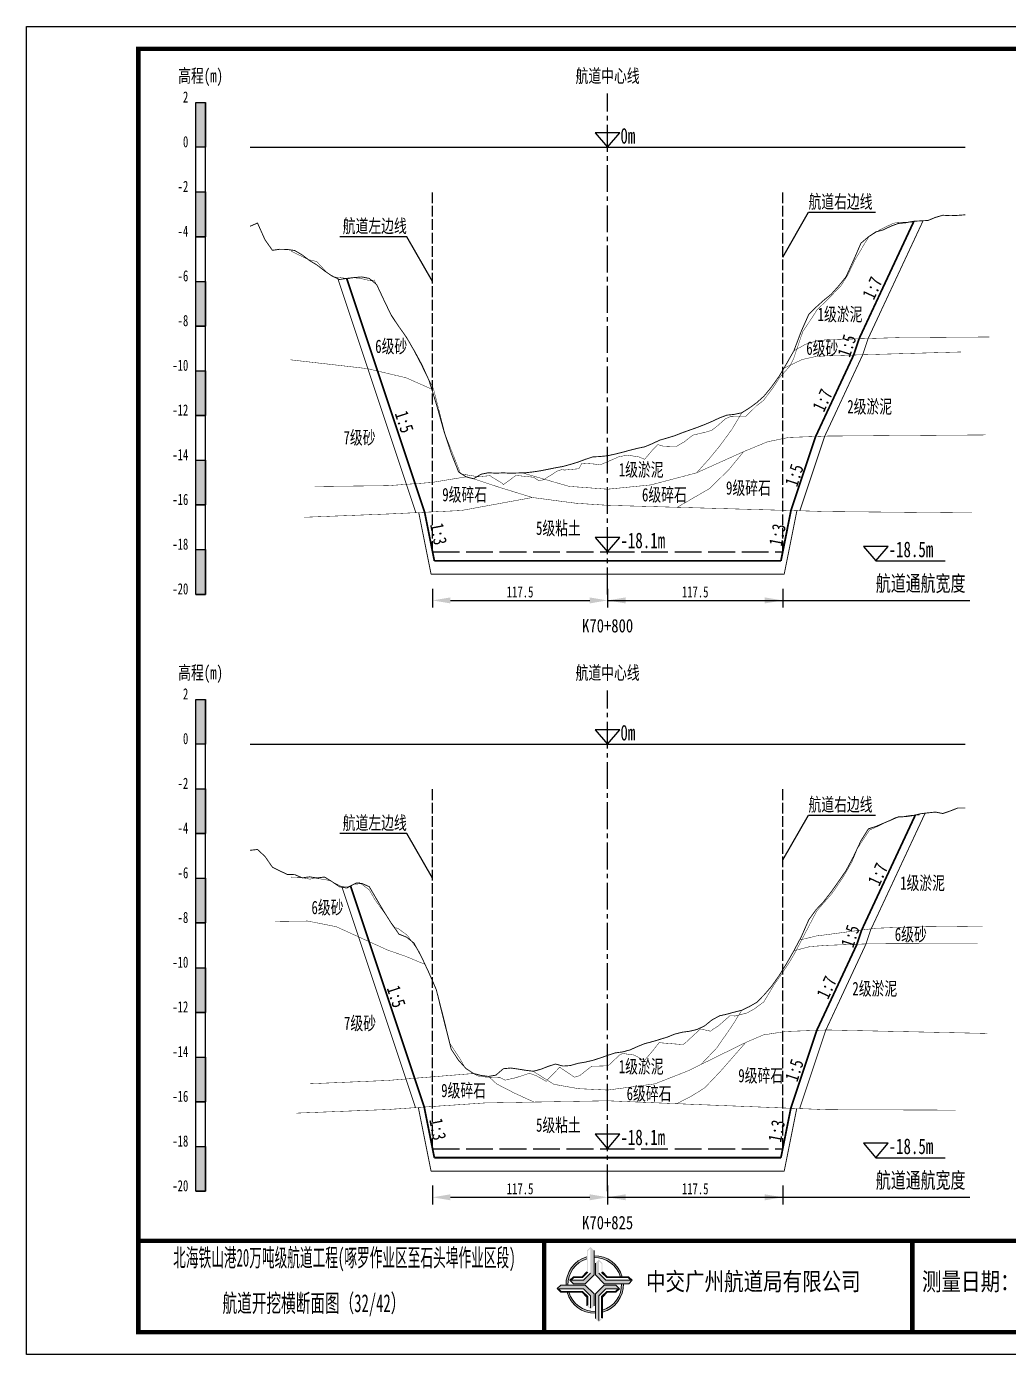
# Model space of a CAD drawing. Header units: millimetres. Extents: x 0 to 1680, y -8762 to 0.
# Drawn here: x 630 to 849.7, y -6534 to -6237 of the extents above; entities that cross this region are included whole.
import ezdxf
from ezdxf.enums import TextEntityAlignment as Align

# ---------------------------------------------------------------- set-up
doc = ezdxf.new("R2010")
doc.units = ezdxf.units.MM
for name, pattern in [('ACAD_ISO02W100', [15, 12, -3]), ('ACAD_ISO05W100', [33, 24, -3, 0, -3, 0, -3]), ('CENTER2', [1.125, 0.75, -0.125, 0.125, -0.125])]:
    doc.linetypes.add(name, pattern=pattern)
for name, color, linetype in [('0-桩号', 1, 'Continuous'), ('0-航道左右边线标注', 8, 'Continuous'), ('1-疏浚底高', 7, 'Continuous'), ('1-通航宽度', 7, 'Continuous'), ('1-通航底高', 7, 'Continuous'), ('202601', 5, 'Continuous'), ('DMX', 20, 'Continuous'), ('L1', 7, 'Continuous'), ('图幅外框线', 145, 'Continuous'), ('地质分层', 6, 'Continuous'), ('坡比', 1, 'Continuous'), ('尺寸标注', 1, 'Continuous'), ('开挖线', 4, 'Continuous'), ('标尺', 7, 'Continuous'), ('超挖线', 3, 'Continuous'), ('辅助框', 7, 'Continuous'), ('通航底面线', 7, 'ACAD_ISO02W100')]:
    doc.layers.add(name, color=color, linetype=linetype)
doc.styles.get("Standard").update_dxf_attribs({"font": 'arial.ttf'})
doc.styles.add('仿宋', font='仿宋_GB2312.ttf', dxfattribs={"width": 0.8})
doc.styles.add('仿宋GB2312', font='仿宋_GB2312.ttf', dxfattribs={"width": 0.7, "height": 2.5})
doc.styles.add('仿宋体', font='仿宋_GB2312.ttf', dxfattribs={"width": 0.8})
doc.dimstyles.new('2000', dxfattribs={"dimtxt": 3, "dimasz": 2.5, "dimexe": 1.25, "dimexo": 0.625, "dimtad": 1, "dimlfac": 2, "dimdsep": 46, "dimtxsty": 'Standard', "dimcen": 2.5, "dimadec": 0, "dimazin": 0, "dimtfac": 1, "dimtmove": 0, "dimatfit": 3, "dimfxl": 0, "dimarcsym": 0})

# ---------------------------------------------------------------- blocks, each defined once
blk = doc.blocks.new('标尺')
at = {"layer": '标尺', "linetype": 'Continuous'}
for points in [[(-2.116669999959413, 100), (0, 100), (0, 90), (-2.116669999959413, 90)], [(-2.116669999959413, 80), (0, 80), (0, 70), (-2.116669999959413, 70)], [(-2.116669999959413, 60), (0, 60), (0, 50), (-2.116669999959413, 50)], [(-2.116669999959413, 40), (0, 40), (0, 30), (-2.116669999959413, 30)], [(-2.116669999959413, 20), (0, 20), (0, 10), (-2.116669999959413, 10)], [(-2.116669999959413, 0), (0, 0), (0, -10), (-2.116669999959413, -10)]]:
    blk.add_hatch(color=256, dxfattribs=at).paths.add_polyline_path(points)
for p, q in [((-2.116669999959413, -10), (-2.116669999959413, 100)), ((0, -10), (0, 100)), ((-2.116669999959413, 80), (0, 80)), ((-2.116669999959413, 70), (0, 70)), ((-2.116669999959413, 60), (0, 60)), ((-2.116669999959413, 50), (0, 50)), ((-2.116669999959413, 40), (0, 40)), ((-2.116669999959413, 30), (0, 30)), ((-2.116669999959413, 20), (0, 20)), ((-2.116669999959413, 10), (0, 10)), ((-2.116669999959413, 0), (0, 0)), ((-2.116669999959413, -10), (0, -10))]:
    blk.add_line(p, q, dxfattribs=at)
at = {"layer": '标尺'}
for points in [[(-2.116669999959413, 100), (0, 100), (0, 90), (-2.116669999959413, 90)], [(-2.116669999959413, 100), (0, 100), (0, 90), (-2.116669999959413, 90)], [(-2.116669999959413, 80), (0, 80), (0, 70), (-2.116669999959413, 70)], [(-2.116669999959413, 80), (0, 80), (0, 70), (-2.116669999959413, 70)], [(-2.116669999959413, 60), (0, 60), (0, 50), (-2.116669999959413, 50)], [(-2.116669999959413, 60), (0, 60), (0, 50), (-2.116669999959413, 50)], [(-2.116669999959413, 40), (0, 40), (0, 30), (-2.116669999959413, 30)], [(-2.116669999959413, 40), (0, 40), (0, 30), (-2.116669999959413, 30)], [(-2.116669999959413, 20), (0, 20), (0, 10), (-2.116669999959413, 10)], [(-2.116669999959413, 20), (0, 20), (0, 10), (-2.116669999959413, 10)], [(-2.116669999959413, 0), (0, 0), (0, -10), (-2.116669999959413, -10)], [(-2.116669999959413, 0), (0, 0), (0, -10), (-2.116669999959413, -10)]]:
    blk.add_lwpolyline(points, close=True, dxfattribs=at)
at = {"layer": '标尺', "style": '仿宋GB2312', "width": 0.7}
blk.add_text('高程(m)', height=3, dxfattribs=at).set_placement((-1.058334999950603, 106.0000000009313), align=Align.MIDDLE_CENTER)
for s, p in [('2', (-3.816669999971054, 100)), ('0', (-3.816669999971054, 90)), ('-2', (-3.816669999971054, 80)), ('-4', (-3.816669999971054, 70)), ('-6', (-3.816669999971054, 60)), ('-8', (-3.816669999971054, 50)), ('-10', (-3.816669999971054, 40)), ('-12', (-3.816669999971054, 30)), ('-14', (-3.816669999971054, 20)), ('-16', (-3.816669999971054, 10)), ('-18', (-3.816669999971054, 0)), ('-20', (-3.816669999971054, -10))]:
    blk.add_text(s, height=2.5, dxfattribs=at).set_placement(p, align=Align.RIGHT)
blk = doc.blocks.new('通航底高')
at = {"layer": '1-通航底高'}
for p, q in [((-2.762494692986365, 3.232132659759372), (5.923793651163578e-06, 6.932765245437622e-06)), ((2.762506540631875, 3.232132659759372), (-2.762494692986365, 3.232132659759372)), ((5.923793651163578e-06, 6.932765245437622e-06), (2.762506540631875, 3.232132659759372))]:
    blk.add_line(p, q, dxfattribs=at)
at = {"layer": '1-通航底高', "style": '仿宋', "width": 0.7}
blk.add_attdef('通航底高', (2.856129719933961, 0.8203305718488991), '', height=3.5, dxfattribs=at)
blk = doc.blocks.new('疏浚底高')
at = {"layer": '1-疏浚底高'}
for p, q in [((-2.762500616780017, 3.232125726994127), (0, 0)), ((2.762500616838224, 3.232125726994127), (-2.762500616780017, 3.232125726994127)), ((0, 0), (2.762500616838224, 3.232125726994127)), ((-5.923793651163578e-06, -6.932765245437622e-06), (15.51466270413067, -6.932765245437622e-06))]:
    blk.add_line(p, q, dxfattribs=at)
at = {"layer": '1-疏浚底高', "style": '仿宋', "width": 0.7}
blk.add_attdef('疏浚底高', (2.856123796140309, 0.8203236390836537), '', height=3.5, dxfattribs=at)
blk = doc.blocks.new('*D260')
at = {"layer": 'Defpoints', "color": 0}
for p in [(720.8333333326782, -6354.5), (760, -6354.5), (760, -6365.352537238608)]:
    blk.add_point(p, dxfattribs=at)
at = {"layer": '尺寸标注', "color": 0, "lineweight": -2, "ltscale": 0.5}
for p, q in [((720.8333333326782, -6362.75), (720.8333333326782, -6366.952537238608)), ((760, -6362.75), (760, -6366.952537238608)), ((724.8333333326782, -6365.352537238608), (756, -6365.352537238608))]:
    blk.add_line(p, q, dxfattribs=at)
at = {"layer": '尺寸标注', "color": 0}
for points in [[(724.8333333326782, -6364.685870571941), (724.8333333326782, -6366.019203905274), (720.8333333326782, -6365.352537238608)], [(756, -6366.019203905274), (756, -6364.685870571941), (760, -6365.352537238608)]]:
    blk.add_solid(points, dxfattribs=at)
at = {"layer": '尺寸标注', "color": 0, "insert": (740.4166666663391, -6363.456108667179), "char_height": 2.5, "attachment_point": 5, "style": '仿宋GB2312'}
blk.add_mtext('117.5', dxfattribs=at)
blk = doc.blocks.new('*D261')
at = {"layer": 'Defpoints', "color": 0}
for p in [(720.8333333328001, -6488), (760, -6488), (760, -6498.85250680302)]:
    blk.add_point(p, dxfattribs=at)
at = {"layer": '尺寸标注', "color": 0, "lineweight": -2, "ltscale": 0.5}
for p, q in [((720.8333333328001, -6496.25), (720.8333333328001, -6500.452506803021)), ((760, -6496.25), (760, -6500.452506803021)), ((724.8333333328001, -6498.85250680302), (756, -6498.85250680302))]:
    blk.add_line(p, q, dxfattribs=at)
at = {"layer": '尺寸标注', "color": 0}
for points in [[(724.8333333328001, -6498.185840136353), (724.8333333328001, -6499.519173469687), (720.8333333328001, -6498.85250680302)], [(756, -6499.519173469687), (756, -6498.185840136353), (760, -6498.85250680302)]]:
    blk.add_solid(points, dxfattribs=at)
at = {"layer": '尺寸标注', "color": 0, "insert": (740.4166666664, -6496.956078231592), "char_height": 2.5, "attachment_point": 5, "style": '仿宋GB2312'}
blk.add_mtext('117.5', dxfattribs=at)
blk = doc.blocks.new('*D317')
at = {"layer": 'Defpoints', "color": 0}
for p in [(760, -6354.5), (799.1666666671199, -6354.5), (799.1666666671199, -6365.352483259369)]:
    blk.add_point(p, dxfattribs=at)
at = {"layer": '尺寸标注', "color": 0, "lineweight": -2, "ltscale": 0.5}
for p, q in [((760, -6362.75), (760, -6366.95248325937)), ((799.1666666671199, -6362.75), (799.1666666671199, -6366.95248325937)), ((764, -6365.352483259369), (795.1666666671199, -6365.352483259369))]:
    blk.add_line(p, q, dxfattribs=at)
at = {"layer": '尺寸标注', "color": 0}
for points in [[(764, -6364.685816592702), (764, -6366.019149926036), (760, -6365.352483259369)], [(795.1666666671199, -6366.019149926036), (795.1666666671199, -6364.685816592702), (799.1666666671199, -6365.352483259369)]]:
    blk.add_solid(points, dxfattribs=at)
at = {"layer": '尺寸标注', "color": 0, "insert": (779.58333333356, -6363.456054687941), "char_height": 2.5, "attachment_point": 5, "style": '仿宋GB2312'}
blk.add_mtext('117.5', dxfattribs=at)
blk = doc.blocks.new('*D318')
at = {"layer": 'Defpoints', "color": 0}
for p in [(760, -6488), (799.1666666673218, -6488), (799.1666666673218, -6498.852452812867)]:
    blk.add_point(p, dxfattribs=at)
at = {"layer": '尺寸标注', "color": 0, "lineweight": -2, "ltscale": 0.5}
for p, q in [((760, -6496.25), (760, -6500.452452812868)), ((799.1666666673218, -6496.25), (799.1666666673218, -6500.452452812868)), ((764, -6498.852452812867), (795.1666666673218, -6498.852452812867))]:
    blk.add_line(p, q, dxfattribs=at)
at = {"layer": '尺寸标注', "color": 0}
for points in [[(764, -6498.1857861462), (764, -6499.519119479534), (760, -6498.852452812867)], [(795.1666666673218, -6499.519119479534), (795.1666666673218, -6498.1857861462), (799.1666666673218, -6498.852452812867)]]:
    blk.add_solid(points, dxfattribs=at)
at = {"layer": '尺寸标注', "color": 0, "insert": (779.5833333336609, -6496.956024241439), "char_height": 2.5, "attachment_point": 5, "style": '仿宋GB2312'}
blk.add_mtext('117.5', dxfattribs=at)

msp = doc.modelspace()

# ---------------------------------------------------------------- hatches: boundary and pattern name
at = {"layer": '辅助框'}
h = msp.add_hatch(color=5, dxfattribs=at)
h.paths.add_polyline_path([(756.9546420993738, -6510.745531914723), (756.1757059268886, -6509.967633330833), (755.3669512668781, -6510.776153838646), (755.3669512668781, -6515.536597661984), (754.2904413517051, -6516.612023077023), (752.3438002475732, -6516.612023077023), (751.5476570163898, -6517.407358599197), (752.3430715366536, -6518.199178399098), (754.978640900039, -6518.199178399098), (756.9546420993738, -6516.223855132592)])
h.paths.add_polyline_path([(756.1454878360861, -6515.835033672583), (754.5901777500146, -6517.390380010616), (751.8645652042561, -6517.390380010616), (752.4652603733175, -6516.792388775122), (754.409891605013, -6516.792388775122), (755.5465556766623, -6515.624466802608), (755.5465556766623, -6510.865021880639), (756.1454878360861, -6510.267331255448)], flags=16)
h = msp.add_hatch(color=5, dxfattribs=at)
edge = h.paths.add_edge_path()
edge.add_ellipse((757.1048981632226, -6518.349361724388), major_axis=(-6.017077195920141, 1.733884546287947e-06), ratio=0.9999999825377229, start_angle=-73.21171767175571, end_angle=1.446762146054482, ccw=False)
edge.add_line((755.3669512668781, -6512.588740435135), (755.3669512668781, -6512.167564622652))
edge.add_ellipse((757.1048981632226, -6518.349361724388), major_axis=(-6.421454345493813, 3.783831980513644e-06), ratio=0.9999999825377264, start_angle=-74.29719975771904, end_angle=1.35689506309039)
edge.add_line((750.6852443912559, -6518.501418438208), (751.0897390775912, -6518.501279625189))
edge = h.paths.add_edge_path()
edge.add_ellipse((757.1048981632226, -6518.349361724388), major_axis=(-6.017077195920906, 2.624791690933952e-07), ratio=0.9999999825377339, start_angle=196.7802887631043, end_angle=271.43091869106274, ccw=False)
edge.add_line((762.8657615299159, -6516.612217217457), (763.2869208633535, -6516.612217217457))
edge.add_ellipse((757.1048981632226, -6518.349361724388), major_axis=(-6.42145434549481, 2.055023733972632e-07), ratio=0.9999999825377471, start_angle=195.6953323995753, end_angle=271.3407921785149)
edge.add_line((756.9546420993738, -6511.929665483964), (756.9546420993738, -6512.334160818589))
edge = h.paths.add_edge_path()
edge.add_ellipse((757.1048981632226, -6518.349361724388), major_axis=(-6.421454345494847, 2.398647111377442e-07), ratio=0.9999999825377328, start_angle=105.7065267224622, end_angle=181.3336320078198)
edge.add_line((763.5246130741173, -6518.199907793533), (763.1201189909214, -6518.199907793533))
edge.add_ellipse((757.1048981632226, -6518.349361724388), major_axis=(-6.017077195920033, 3.038804149501319e-06), ratio=0.9999999825377467, start_angle=106.79232762585761, end_angle=181.4233031416354, ccw=False)
edge.add_line((758.8432505375081, -6524.109860479367), (758.8432505375081, -6524.531044626963))
edge = h.paths.add_edge_path()
edge.add_ellipse((757.1048981632226, -6518.349361724388), major_axis=(6.017077195919978, 2.129043967020969e-06), ratio=0.9999999825377341, start_angle=196.8039056354283, end_angle=271.4347580706571, ccw=False)
edge.add_line((751.3447520359092, -6520.088882915747), (750.923584511333, -6520.089027449381))
edge.add_ellipse((757.1048981632226, -6518.349361724388), major_axis=(6.421454345494965, 1.010893226884053e-06), ratio=0.9999999825377122, start_angle=195.7186902341801, end_angle=271.3444001294426)
edge.add_line((757.2555596836143, -6524.769048223508), (757.2555596836143, -6524.364552247775))
h = msp.add_hatch(color=5, dxfattribs=at)
h.paths.add_polyline_path([(759.2303930911952, -6518.199907793533), (764.7087164371543, -6518.199907793533), (765.486614978426, -6517.420971685421), (764.6780945346885, -6516.612217217457), (759.9176505191856, -6516.612217217457), (758.842225146883, -6515.53570710994), (758.842225146883, -6513.589066240799), (758.046889538967, -6512.792922881616), (757.2550698887044, -6513.588337358963), (757.2550698887044, -6516.223906744015)])
h.paths.add_polyline_path([(758.0638682987326, -6515.835443487179), (758.0638682987326, -6513.109831133377), (758.6618594272667, -6513.7105261531), (758.6618594272667, -6515.655157427323), (759.8297815494471, -6516.791821563255), (764.5892263858848, -6516.791821563255), (765.1869169895284, -6517.390753594411), (759.6192146579855, -6517.390753594411)], flags=16)
h = msp.add_hatch(color=5, dxfattribs=at)
h.paths.add_polyline_path([(754.9782503544026, -6518.49994512273), (749.499927328878, -6518.50182517649), (748.7222961368494, -6519.281028228294), (749.5310940769249, -6520.089505327714), (754.2915378360682, -6520.087871709836), (755.3673325626486, -6521.164012334835), (755.3680006046229, -6523.110653374684), (756.1636093937092, -6523.90652363826), (756.9551560123497, -6523.110837432396), (756.9542515537374, -6520.475268389237)])
h.paths.add_polyline_path([(756.1455864871972, -6520.86400901438), (756.1465218570762, -6523.589621367943), (755.5483246250086, -6522.989131426346), (755.5476572879785, -6521.044500322831), (754.3793451328211, -6519.908237114918), (749.6199005741113, -6519.909870391381), (749.0220044650965, -6519.311143438351), (754.5897064975732, -6519.309232793819)], flags=16)
h = msp.add_hatch(color=5, dxfattribs=at)
h.paths.add_polyline_path([(759.2315609043175, -6518.499116607201), (757.2555596836143, -6520.474439873708), (757.2555596836143, -6525.952763262284), (758.0344958774679, -6526.730661675465), (758.8432505375081, -6525.922141167653), (758.8432505375081, -6521.161697344315), (759.9197604526513, -6520.086271929276), (761.8664015567832, -6520.086271929276), (762.6625447666281, -6519.290936407101), (761.8671302463644, -6518.499116607201)])
h.paths.add_polyline_path([(759.6200240757101, -6519.307915166866), (762.3456365787619, -6519.307915166866), (761.7449414310389, -6519.905906231177), (759.800310178005, -6519.905906231177), (758.6636461063557, -6521.07382820369), (758.6636461063557, -6525.833273125661), (758.0647139682703, -6526.430963750851), (758.0647139682703, -6520.863261333716)], flags=16)

# ---------------------------------------------------------------- linework, layer by layer
at = {"layer": '0-航道左右边线标注', "linetype": 'ACAD_ISO02W100', "ltscale": 0.2}
for points in [[(720.8333333333721, -6354.5), (720.8333333336059, -6273.999999999898)], [(799.1666666666279, -6354.5), (799.1666666668616, -6274.000000000102)], [(720.8333333333721, -6488), (720.8333333336059, -6407.499999998967)], [(799.1666666666279, -6488), (799.1666666668616, -6407.499999999171)]]:
    msp.add_lwpolyline(points, dxfattribs=at)
at = {"layer": '0-航道左右边线标注'}
for points in [[(799.1666666668034, -6288.545748902125), (804.9401693587288, -6278.545748902141), (819.9401693587288, -6278.545748902185)], [(720.8333333330256, -6293.999999999898), (715.0598306411584, -6283.999999999882), (700.0598306411584, -6283.999999999838)], [(799.1666666668034, -6423.393994037328), (804.9401693587288, -6413.393994037344), (819.9401693587288, -6413.393994037388)], [(720.8333333330256, -6427.499999998967), (715.0598306411584, -6417.49999999895), (700.0598306411584, -6417.499999998907)]]:
    msp.add_lwpolyline(points, dxfattribs=at)
at = {"layer": '1-通航宽度'}
for points in [[(760, -6365.35), (841, -6365.35)], [(760, -6498.85), (841, -6498.85)]]:
    msp.add_lwpolyline(points, dxfattribs=at)
at = {"layer": '202601', "color": 1, "linetype": 'Continuous', "const_width": 0.1}
for points in [[(689.166000000198, -6287.200000000001), (690.009703703902, -6287.650000095371), (693.133037037235, -6289.150001049042), (694.9130370372351, -6289.550000667568), (697.263037037235, -6292.099999427792), (698.859703703902, -6293.000000953671), (702.1630370372351, -6293.400000572201), (702.853037037235, -6293.14999961853), (704.5330370372351, -6293.300000667568), (706.969703703902, -6293.849998950962), (707.763037037235, -6293.700000286102), (710.2863703705681, -6298.849998950951), (711.339703703902, -6301.049999237061), (711.776370370568, -6301.699999809261), (715.639703703902, -6307.649997711182), (716.856370370568, -6309.599999427792), (718.506370370568, -6312.649997711182), (719.953037037235, -6315.849999427792), (721.0430370372351, -6318.050002098083), (723.3997037039021, -6327.249998092651), (723.616370370568, -6328.050002098083), (724.119703703902, -6329.450000762939), (727.123037037235, -6337.049998283383), (730.1797037039021, -6337.550000190735), (730.853037037235, -6337.699998855591), (733.686370370568, -6337.449997901909), (734.4163703705681, -6337.949999809261), (736.243037037235, -6339.050001144409), (736.706370370568, -6339.450000762939), (736.963037037235, -6339.250000953671), (739.476370370568, -6337.400001525883), (743.466370370568, -6337.800001144409), (744.609703703902, -6338.60000038147), (745.6830370372351, -6338.349999427792), (748.863037037235, -6336.350001335144), (749.9197037039021, -6336.049999237061), (750.236370370568, -6336.199997901909), (753.5563703705681, -6335.900000572201), (754.259703703902, -6334.650000572201), (757.026370370568, -6334.85000038147), (758.3130370372351, -6335.050000190735), (759.459703703902, -6334.549998283383), (762.4430370372351, -6333.250001907352), (764.346370370568, -6332.850002288818), (766.983037037235, -6333.250001907352), (768.279703703902, -6333.800000190735), (769.879703703902, -6331.89999961853), (771.206370370568, -6330.500000953671), (772.446370370568, -6330.849999427792), (775.2930370372351, -6330.95000171661), (777.133037037235, -6329.900001525883), (779.029703703902, -6328.400000572201), (782.379703703902, -6327.600001335144), (783.269703703902, -6327.299999237061), (784.529703703902, -6326.350001335144), (786.393037037235, -6324.70000171661), (787.479703703902, -6324.250000953671), (790.9230370372351, -6324.199999809261), (793.2830370372351, -6321.849998474121), (794.893037037235, -6320.599998474121), (797.1630370372351, -6317.550000190735), (798.469703703902, -6315.500000953671), (800.733037037235, -6313.000000953671), (801.629703703902, -6311.199997901909), (803.6730370372351, -6305.199998855591), (805.386370370568, -6302.650000095371), (806.8497037039019, -6300.349999904633), (809.533037037235, -6297.75), (812.1763703705681, -6294.999999046318), (813.683037037235, -6292.650000095371), (815.3097037039021, -6289.250000953671), (817.3030370372351, -6285.849999427792), (818.409703703902, -6284.050001144402), (820.843037037235, -6282.500000238419), (822.4430370372351, -6281.699999809261), (823.9297037039021, -6281.000000476834), (824.436370370568, -6280.900000572201), (827.609703703902, -6280.699999570839), (827.616370370568, -6280.699999570839), (828.2963703705681, -6280.950000524521)], [(689.166000000198, -6427.199999999069), (689.2830370372351, -6427.3000001898), (689.3030370372351, -6427.3000001898), (689.3130370372351, -6427.3000001898), (691.766370370568, -6427.400000094436), (693.4063703705681, -6427.69999980833), (694.5497037039021, -6427.449998854659), (697.326370370568, -6427.899999617599), (697.753037037235, -6427.999999522228), (698.5697037039021, -6428.399999140758), (700.453037037235, -6429.34999942686), (701.829703703902, -6429.4499993315), (703.8030370372351, -6428.499999045387), (704.383037037235, -6428.399999140758), (706.6763703705681, -6430.099999903701), (708.006370370568, -6432.400000094429), (709.509703703902, -6434.4499993315), (711.3030370372351, -6437.049999236129), (712.4197037039021, -6438.5500001898), (713.086370370568, -6438.699998854659), (715.1830370372351, -6440.250000952739), (717.626370370568, -6443.64999771025), (717.859703703902, -6443.94999980833), (717.986370370568, -6444.250001906421), (721.209703703902, -6451.199998854659), (721.6697037039021, -6452.499999999069), (722.4430370372351, -6455.799999236129), (724.5597037039021, -6464.200000762008), (727.0463703705681, -6468.000001906421), (728.139703703902, -6469.949998854659), (729.779703703902, -6471.100001334209), (731.233037037235, -6471.799998282451), (732.706370370568, -6471.950001715679), (734.3063703705681, -6472.049999236129), (735.963037037235, -6472.100000380538), (737.0697037039021, -6472.649998663921), (739.483037037235, -6472.100000380538), (742.519703703902, -6471.100001334209), (744.119703703902, -6471.700000762008), (746.233037037235, -6472.899999617588), (749.036370370568, -6469.999999999069), (749.229703703902, -6469.8000001898), (749.353037037235, -6469.749999045398), (749.626370370568, -6469.999999999069), (752.583037037235, -6471.999998091716), (753.733037037235, -6471.649999617588), (756.4063703705681, -6469.549999236129), (759.839703703902, -6469.450001715679), (760.3130370372351, -6469.250001906421), (761.849703703902, -6467.800002097149), (762.816370370568, -6466.90000057127), (763.493037037235, -6466.700000762008), (765.979703703902, -6467.049999236129), (768.206370370568, -6468.299999236129), (770.1997037039021, -6465.949997900989), (771.596370370568, -6464.149999617599), (771.849703703902, -6464.299998282451), (776.869703703902, -6464.699997900989), (777.023037037235, -6464.600000380538), (777.1897037039021, -6464.499998091716), (780.753037037235, -6461.199998854659), (783.0463703705681, -6461.700000762008), (783.526370370568, -6461.300001143478), (784.729703703902, -6460.549998282451), (787.353037037235, -6458.249998091716), (788.496370370568, -6458.299999236129), (791.126370370568, -6457.649998663928), (792.853037037235, -6456.700000762008), (794.9397037039021, -6455.149998663921), (797.346370370568, -6451.14999771025), (798.769703703902, -6449.149999617599), (800.726370370568, -6446.199998854659), (801.963037037235, -6444.050002097149), (803.8430370372349, -6440.450000762008), (806.773037037235, -6434.849998950027), (807.9063703705681, -6433.499999045387), (810.153037037235, -6430.950000285171), (812.1997037039021, -6427.950000762008), (812.606370370568, -6427.349998950027), (812.909703703902, -6426.84999942686), (814.643037037235, -6423.849999903701), (815.9263703705681, -6420.750000475899), (818.606370370568, -6416.699999569908), (820.846370370568, -6415.700000523579), (824.209703703902, -6413.99999976065), (824.2963703705681, -6413.94999980833), (824.373037037235, -6413.94999980833), (827.979703703902, -6413.400000332858), (829.6897037039021, -6413.350000380538), (829.7930370372351, -6413.300000428218), (829.8097037039021, -6413.300000428218), (829.826370370568, -6413.350000380538)]]:
    msp.add_lwpolyline(points, dxfattribs=at)
at = {"layer": 'DMX', "color": 7, "linetype": 'Continuous', "const_width": 0.2}
for points in [[(679.9999999999991, -6281.674999999815), (679.9999999999991, -6281.674999999815), (681.6666666666279, -6280.939999999944), (683.3333333333721, -6284.660000000149), (685, -6287.044999999925), (686.6666666666279, -6286.814999999944), (688.3333333333721, -6286.854999999981), (690, -6287.100000000093), (691.6666666666279, -6288.080000000075), (693.3333333333721, -6289.350000000093), (695, -6290.350000000093), (696.6666666666279, -6291.654999999795), (698.3333333333721, -6292.790000000037), (700, -6293.575000000186), (701.6666666666279, -6293.319999999832), (703.3333333333721, -6293.14000000013), (705, -6293), (706.6666666666279, -6293.325000000186), (708.3333333333721, -6294.720000000205), (710, -6298.274999999907), (711.6666666666279, -6301.740000000224), (713.3333333333721, -6304.165000000037), (715, -6306.509999999776), (716.6666666666279, -6309.410000000149), (718.3333333333721, -6312.595000000205), (720, -6316.029999999795), (721.6666666666279, -6321.384999999776), (723.3333333333721, -6327.345000000205), (725, -6332.404999999795), (726.6666666666279, -6336.64000000013), (728.3333333333721, -6337.705000000075), (730, -6338.149999999907), (731.6666666666279, -6337.134999999776), (733.3333333333721, -6336.794999999925), (735, -6336.899999999907), (736.6666666666279, -6336.814999999944), (738.3333333333721, -6336.915000000037), (740, -6336.845000000205), (741.6666666666279, -6336.794999999925), (743.3333333333721, -6336.60999999987), (745, -6336.354999999981), (746.6666666666279, -6336.020000000019), (748.3333333333721, -6335.685000000056), (750, -6335.39000000013), (751.6666666666279, -6334.935000000056), (753.3333333333721, -6334.435000000056), (755, -6333.805000000168), (756.6666666666279, -6333.254999999888), (758.3333333333721, -6333.165000000037), (760, -6332.990000000224), (761.6666666666279, -6332.625), (763.3333333333721, -6332.214999999851), (765, -6331.75), (766.6666666666279, -6331.334999999963), (768.3333333333721, -6330.990000000224), (770, -6330.285000000149), (771.6666666666279, -6329.5), (773.3333333333721, -6329.024999999907), (775, -6328.51500000013), (776.6666666666279, -6327.85999999987), (778.3333333333721, -6327.26500000013), (780, -6326.674999999814), (781.6666666666279, -6326.029999999795), (783.3333333333721, -6325.319999999832), (785, -6324.544999999925), (786.6666666666279, -6323.915000000037), (788.3333333333721, -6323.740000000224), (790, -6323.384999999776), (791.6666666666279, -6322.345000000205), (793.3333333333721, -6321.14000000013), (795, -6319.64000000013), (796.6666666666279, -6317.595000000205), (798.3333333333721, -6315.274999999907), (800, -6312.450000000186), (801.6666666666279, -6309.524999999907), (803.3333333333721, -6305.120000000112), (805, -6301.375), (806.6666666666279, -6299.729999999981), (808.3333333333721, -6298.229999999981), (810, -6296.895000000019), (811.6666666666279, -6295.035000000149), (813.3333333333721, -6292.955000000075), (815, -6289.305000000168), (816.6666666666279, -6285.459999999963), (818.3333333333721, -6284.035000000149), (820, -6282.919999999925), (821.6666666666279, -6282.479999999981), (823.3333333333721, -6281.660000000149), (825, -6281.049999999814), (826.6666666666279, -6280.884999999776), (828.3333333333721, -6280.560000000056), (830, -6280.459999999963), (831.6666666666279, -6280.375), (833.3333333333721, -6279.685000000056), (835, -6279.200000000186), (836.6666666666279, -6279.299999999814), (838.3333333333721, -6279.229999999981), (839.9999999999995, -6279.104999999981)], [(679.9999999999995, -6421.245000000112), (679.9999999999995, -6421.245000000112), (681.6666666666279, -6421.060000000056), (683.3333333333721, -6422.604999999981), (685, -6425.004999999888), (686.6666666666279, -6425.845000000205), (688.3333333333721, -6426.649999999907), (690, -6426.685000000056), (691.6666666666279, -6427.399999999907), (693.3333333333721, -6427.185000000056), (695, -6427.430000000168), (696.6666666666279, -6427.214999999851), (698.3333333333721, -6428.240000000224), (700, -6429.384999999776), (701.6666666666279, -6429.680000000168), (703.3333333333721, -6428.774999999907), (705, -6428.649999999907), (706.6666666666279, -6429.370000000112), (708.3333333333721, -6432.205000000075), (710, -6435.020000000019), (711.6666666666279, -6437.654999999795), (713.3333333333721, -6440.004999999888), (715, -6440.660000000149), (716.6666666666279, -6441.990000000224), (718.3333333333721, -6445.024999999907), (720, -6448.589999999851), (721.6666666666279, -6452.404999999795), (723.3333333333721, -6458.924999999814), (725, -6465.73499999987), (726.6666666666279, -6468.23499999987), (728.3333333333721, -6470.064999999944), (730, -6471.165000000037), (731.6666666666279, -6471.595000000205), (733.3333333333721, -6471.814999999944), (735, -6471.535000000149), (736.6666666666279, -6470.095000000205), (738.3333333333721, -6469.935000000056), (740, -6470.174999999814), (741.6666666666279, -6470.450000000186), (743.3333333333721, -6470.654999999795), (745, -6470.23499999987), (746.6666666666279, -6469.580000000075), (748.3333333333721, -6469.044999999925), (750, -6469.5), (751.6666666666279, -6469.384999999776), (753.3333333333721, -6468.895000000019), (755, -6468.615000000224), (756.6666666666279, -6468.225000000093), (758.3333333333721, -6467.700000000186), (760, -6467.104999999981), (761.6666666666279, -6466.564999999944), (763.3333333333721, -6466.334999999963), (765, -6465.895000000019), (766.6666666666279, -6465.14000000013), (768.3333333333721, -6464.475000000093), (770, -6464.040000000037), (771.6666666666279, -6463.540000000037), (773.3333333333721, -6463.029999999795), (775, -6462.354999999981), (776.6666666666279, -6461.930000000168), (778.3333333333721, -6461.714999999851), (780, -6461.310000000056), (781.6666666666279, -6460.535000000149), (783.3333333333721, -6459.189999999944), (785, -6458.274999999907), (786.6666666666279, -6457.895000000019), (788.3333333333721, -6457.430000000168), (790, -6457.029999999795), (791.6666666666279, -6456.214999999851), (793.3333333333721, -6455.270000000019), (795, -6453.589999999851), (796.6666666666279, -6451.669999999925), (798.3333333333721, -6449.310000000056), (800, -6446.625), (801.6666666666279, -6443.714999999851), (803.3333333333721, -6440.564999999944), (805, -6436.779999999795), (806.6666666666279, -6434.475000000093), (808.3333333333721, -6432.720000000205), (810, -6430.555000000168), (811.6666666666279, -6428.209999999963), (813.3333333333721, -6425.779999999795), (815, -6422.649999999907), (816.6666666666279, -6419.10999999987), (818.3333333333721, -6416.444999999832), (820, -6415.910000000149), (821.6666666666279, -6415.205000000075), (823.3333333333721, -6414.504999999888), (825, -6413.774999999907), (826.6666666666279, -6413.709999999963), (828.3333333333721, -6413.464999999851), (830, -6413.064999999944), (831.6666666666279, -6412.865000000224), (833.3333333333721, -6412.689999999944), (835, -6413.01500000013), (836.6666666666279, -6412.439999999944), (838.3333333333721, -6411.785000000149), (839.9999999999995, -6411.790000000037)]]:
    msp.add_lwpolyline(points, dxfattribs=at)
at = {"layer": 'L1', "linetype": 'CENTER2', "ltscale": 8}
for p, q in [((759.9999999999991, -6364), (759.9999999999991, -6252)), ((759.9999999999991, -6497.499999999069), (759.9999999999991, -6385.499999999069))]:
    msp.add_line(p, q, dxfattribs=at)
at = {"layer": 'L1'}
for p, q in [((757.2374993832191, -6260.767874272773), (759.9999999999991, -6263.999999999767)), ((762.7625006168373, -6260.767874272773), (757.2374993832191, -6260.767874272773)), ((759.9999999999991, -6263.999999999767), (762.7625006168373, -6260.767874272773)), ((679.9999999999991, -6263.999999999767), (839.9999999999991, -6264.000000000233)), ((757.2374993832191, -6394.267874271842), (759.9999999999991, -6397.499999998836)), ((762.7625006168373, -6394.267874271842), (757.2374993832191, -6394.267874271842)), ((759.9999999999991, -6397.499999998836), (762.7625006168373, -6394.267874271842)), ((679.9999999999991, -6397.499999998836), (839.9999999999991, -6397.499999999302))]:
    msp.add_line(p, q, dxfattribs=at)
at = {"layer": '图幅外框线'}
msp.add_lwpolyline([(629.9999999991005, -6237), (1049.999999999101, -6237), (1049.999999999101, -6534), (629.9999999991005, -6534)], close=True, dxfattribs=at)
at = {"layer": '地质分层', "linetype": 'ACAD_ISO05W100', "ltscale": 0.2, "const_width": 0.1, "flags": 128}
for points in [[(801.6666666666279, -6309.524999999907), (804.3167210763786, -6308.046505820937), (806.8498477786779, -6307.281202897895), (809.1669010939077, -6307.033277592622), (825.3374588664155, -6306.569330739323), (845.4187115946552, -6306.429453128483)], [(799.416352431057, -6313.439282629639), (803.4955543749966, -6311.480720889755), (806.3320480099646, -6310.843410308007), (809.1669010939077, -6310.633277735673), (839.0482623034623, -6309.780174504034)], [(689.0020035003545, -6311.531360754278), (706.2321517524542, -6313.505510066636), (710.8337391670793, -6314.596731822006), (714.8471404470038, -6315.534527621698), (720.6406876748661, -6318.088529498782)], [(790, -6323.384999999776), (787.8375149075873, -6327.03769669449), (785.0733816759894, -6330.823202752043), (782.6675477728713, -6333.739072328433), (779.8982032252243, -6336.816325012129)], [(740.9072857090505, -6336.817781428806), (751.3429256972158, -6339.838004723191), (760, -6340.477777778171), (769.6860743430443, -6339.514198193792), (779.8982032252243, -6336.816325012129), (790.4075028924271, -6332.083667816594), (795.7457295572385, -6329.87953609135), (800.5034901446197, -6328.90096852975), (809.1669010939077, -6328.58883259166), (844.5672167432494, -6328.337486776523)], [(775.5733302469598, -6344.521201842465), (782.824228976504, -6340.316751116887), (787.1993422838859, -6336.010315557942), (790.4075028924271, -6332.083667816594)], [(694.4897754759295, -6339.869818236679), (710.8337391670793, -6339.687389683444), (720.6357164130313, -6338.975751124788), (728.3333333333721, -6337.705000000075)], [(730, -6338.149999999907), (735.5986859383993, -6340.001971839461), (743.1624411477242, -6342.332177455537), (752.9592879517004, -6343.623812807724), (760, -6344.077777921222), (809.1669010939077, -6345.477721268777), (841.4919423207175, -6345.777802434284)], [(692.0392609459814, -6346.757745896466), (710.8337391670793, -6346.020724129397), (727.2505849648733, -6345.24613419408), (743.1624411477242, -6342.332177455537)], [(685.5688569063786, -6437.156680511311), (692.874267535517, -6437.062448079232), (699.2821357839275, -6438.327437936328), (710.8337391670793, -6443.580347732641), (714.81783747382, -6444.955454561859), (719.1425806435291, -6446.755979996175)], [(802.9372763399733, -6441.313547717407), (806.7364802991506, -6440.39172553597), (809.1669010939077, -6440.090666507836), (814.8536352721276, -6439.327852893155), (819.9267678363249, -6438.678673229646), (828.1764021952404, -6438.365982445888), (843.8831674529938, -6438.199210684747)], [(801.6666666666279, -6443.714999999851), (805.2514261200558, -6442.776866512373), (809.1669010939077, -6442.490666603204), (818.4948322491255, -6442.149757732637), (842.7605133099714, -6442.066733859014)], [(790, -6457.029999999795), (787.7901859071571, -6460.578473609407), (784.4022325284313, -6465.445471326821), (780.8756980719045, -6469.142932057381)], [(743.3333333333721, -6470.654999999795), (747.9700082464842, -6473.578555735759), (753.5045966340695, -6474.55682127038), (760, -6474.866666666698), (770.5644800884183, -6473.481772853527), (777.904148712405, -6470.60144179035), (790.8760538243223, -6464.234510748647), (794.8492977847345, -6462.526078101713), (799.8968056966551, -6461.763846243266), (809.1669010939077, -6461.423999364488), (844.9445672758156, -6462.203043418936)], [(775.4427788334433, -6477.914008804131), (778.4936254331842, -6476.3760978356), (781.696705243201, -6474.395203253254), (785.2606473240303, -6470.652786384802), (790.8760538243223, -6464.234510748647)], [(693.4000978567638, -6473.458315421361), (710.8337391670793, -6472.716334287077), (730, -6471.165000000037)], [(733.3333333333721, -6471.814999999944), (735.209887596895, -6473.516908664256), (739.236140486435, -6475.592034065165), (743.5379621462198, -6477.554238993675)], [(690.3540409760317, -6480.028007272631), (710.8337391670793, -6479.216335240752), (732.5286723065656, -6477.746558199637), (760, -6477.266666762065), (779.9445924801985, -6478.102719221264), (809.1669010939077, -6479.25733237993), (837.8300104140071, -6479.353547366802)]]:
    msp.add_lwpolyline(points, dxfattribs=at)
at = {"layer": '开挖线', "linetype": 'Continuous', "const_width": 0.4, "flags": 128}
for points in [[(816.2518140056327, -6306.830005504081), (828.5162721955699, -6280.549023668314)], [(719.059852231343, -6345.63259449324), (701.6244726297782, -6293.326455687479)], [(815.0399477918995, -6310.465604145354), (816.2518140056327, -6306.830005504081)], [(806.5382438985675, -6328.683541059767), (815.0399477919, -6310.465604145354)], [(801.0175302903444, -6345.245681884773), (806.5382438985675, -6328.683541059767)], [(721.2333333325832, -6356.5), (719.059852231343, -6345.63259449324)], [(798.7666666674154, -6356.5), (801.0175302903444, -6345.245681884773)], [(721.2333333325832, -6356.5), (798.7666666674154, -6356.5)], [(816.8346802910751, -6439.074349929745), (828.8427668073464, -6413.342735966123)], [(718.966406833425, -6478.665367503623), (702.4890920117687, -6429.233423037648)], [(815.7764277528004, -6442.249107544633), (816.8346802910751, -6439.074349929745)], [(806.7874364009658, -6461.511231870131), (815.7764277528004, -6442.249107544633)], [(800.979896131561, -6478.933852678701), (806.7874364009658, -6461.511231870131)], [(721.2333333325832, -6490), (718.966406833425, -6478.665367503623)], [(798.7666666674154, -6490), (800.979896131561, -6478.933852678701)], [(721.2333333325832, -6490), (798.7666666674154, -6490)]]:
    msp.add_lwpolyline(points, dxfattribs=at)
at = {"layer": '超挖线', "linetype": 'ACAD_ISO02W100', "ltscale": 0.5, "const_width": 0.2, "flags": 128}
for points in [[(818.2789555203781, -6306.771845115293), (830.5714162816257, -6280.430857769612)], [(717.0908086017453, -6345.725499147183), (699.6527982041143, -6293.411467954289)], [(817.0591757418224, -6310.40795583819), (818.2711378846143, -6306.772069409814)], [(808.572446236095, -6328.610250336447), (817.0669539659357, -6310.407733772398)], [(802.9987383022726, -6345.302093391594), (808.5625673444015, -6328.610606265208)], [(720.5000000325831, -6359.5), (717.7389833443503, -6345.694916559143)], [(799.4999999674155, -6359.5), (802.3433137078418, -6345.283431298186)], [(720.4999881524463, -6359.5), (799.4999999674155, -6359.5)], [(818.9616987176742, -6438.802167586984), (831.0300603017072, -6412.941392763909)], [(717.0105628200045, -6478.797871006098), (700.5734387013208, -6429.486498650047)], [(817.8011049632323, -6442.175111455942), (818.9238031605546, -6438.807016863976)], [(808.8222484970502, -6461.436634521332), (817.8111302451916, -6442.174745060919)], [(802.9539093303151, -6479.011848625044), (808.8121911286366, -6461.437003230079)], [(720.5000000325831, -6493), (717.6508980146273, -6478.754489910539)], [(799.4999999674155, -6493), (802.3027756777137, -6478.986121448821)], [(720.4999881524463, -6493), (799.4999999674155, -6493)]]:
    msp.add_lwpolyline(points, dxfattribs=at)
at = {"layer": '辅助框', "color": 5, "linetype": 'Continuous', "lineweight": 0}
for p, q in [((756.9546420993738, -6516.223855132592), (756.9546420993738, -6510.745531914723)), ((755.3669512668781, -6515.536597661984), (754.2904413517051, -6516.612023077023)), ((755.5465556766623, -6515.624466802608), (754.409891605013, -6516.792388775122)), ((754.5901777500146, -6517.390380010616), (756.1454878360861, -6515.835033672583)), ((757.2550698887044, -6513.588337358963), (757.2550698887044, -6516.223906744015)), ((758.0638682987326, -6515.835443487179), (759.6192146579855, -6517.390753594411)), ((759.8297815494471, -6516.791821563255), (758.6618594272667, -6515.655157427323)), ((759.9176505191856, -6516.612217217457), (758.842225146883, -6515.53570710994)), ((749.499927328878, -6518.50182517649), (748.7222961368494, -6519.281028228294)), ((754.9782503544026, -6518.49994512273), (749.499927328878, -6518.50182517649)), ((752.3438002475732, -6516.612023077023), (751.5476570163898, -6517.407358599197)), ((751.5476570163898, -6517.407358599197), (752.3430715366536, -6518.199178399098)), ((752.4652603733175, -6516.792388775122), (751.8645652042561, -6517.390380010616)), ((751.8645652042561, -6517.390380010616), (754.5901777500146, -6517.390380010616)), ((752.3430715366536, -6518.199178399098), (754.978640900039, -6518.199178399098)), ((754.2904413517051, -6516.612023077023), (752.3438002475732, -6516.612023077023)), ((754.409891605013, -6516.792388775122), (752.4652603733175, -6516.792388775122)), ((756.9542515537374, -6520.475268389237), (754.9782503544026, -6518.49994512273)), ((754.978640900039, -6518.199178399098), (756.9546420993738, -6516.223855132592)), ((757.2550698887044, -6516.223906744015), (759.2303930911952, -6518.199907793533)), ((759.2315609043175, -6518.499116607201), (757.2555596836143, -6520.474439873708)), ((759.2303930911952, -6518.199907793533), (764.7087164371543, -6518.199907793533)), ((761.8671302463644, -6518.499116607201), (759.2315609043175, -6518.499116607201)), ((759.6192146579855, -6517.390753594411), (765.1869169895284, -6517.390753594411)), ((764.5892263858848, -6516.791821563255), (759.8297815494471, -6516.791821563255)), ((764.6780945346885, -6516.612217217457), (759.9176505191856, -6516.612217217457)), ((762.6625447666281, -6519.290936407101), (761.8671302463644, -6518.499116607201)), ((765.1869169895284, -6517.390753594411), (764.5892263858848, -6516.791821563255)), ((765.486614978426, -6517.420971685421), (764.6780945346885, -6516.612217217457)), ((764.7087164371543, -6518.199907793533), (765.486614978426, -6517.420971685421)), ((748.7222961368494, -6519.281028228294), (749.5310940769249, -6520.089505327714)), ((754.5897064975732, -6519.309232793819), (749.0220044650965, -6519.311143438351)), ((749.0220044650965, -6519.311143438351), (749.6199005741113, -6519.909870391381)), ((749.5310940769249, -6520.089505327714), (754.2915378360682, -6520.087871709836)), ((749.6199005741113, -6519.909870391381), (754.3793451328211, -6519.908237114918)), ((754.2915378360682, -6520.087871709836), (755.3673325626486, -6521.164012334835)), ((754.3793451328211, -6519.908237114918), (755.5476572879785, -6521.044500322831)), ((756.1455864871972, -6520.86400901438), (754.5897064975732, -6519.309232793819)), ((755.3673325626486, -6521.164012334835), (755.3680006046229, -6523.110653374684)), ((755.5476572879785, -6521.044500322831), (755.5483246250086, -6522.989131426346)), ((756.1465218570762, -6523.589621367943), (756.1455864871972, -6520.86400901438)), ((756.9551560123497, -6523.110837432396), (756.9542515537374, -6520.475268389237)), ((757.2555596836143, -6520.474439873708), (757.2555596836143, -6525.952763262284)), ((759.6200240757101, -6519.307915166866), (758.0647139682703, -6520.863261333716)), ((758.0647139682703, -6520.863261333716), (758.0647139682703, -6526.430963750851)), ((758.6636461063557, -6521.07382820369), (759.800310178005, -6519.905906231177)), ((758.6636461063557, -6525.833273125661), (758.6636461063557, -6521.07382820369)), ((758.8432505375081, -6521.161697344315), (759.9197604526513, -6520.086271929276)), ((758.8432505375081, -6525.922141167653), (758.8432505375081, -6521.161697344315)), ((762.3456365787619, -6519.307915166866), (759.6200240757101, -6519.307915166866)), ((759.800310178005, -6519.905906231177), (761.7449414310389, -6519.905906231177)), ((759.9197604526513, -6520.086271929276), (761.8664015567832, -6520.086271929276)), ((761.7449414310389, -6519.905906231177), (762.3456365787619, -6519.307915166866)), ((761.8664015567832, -6520.086271929276), (762.6625447666281, -6519.290936407101))]:
    msp.add_line(p, q, dxfattribs=at)
at = {"layer": '辅助框', "color": 24, "const_width": 1}
msp.add_lwpolyline([(1044.999999999101, -6529), (1044.999999999101, -6242), (654.9999999991005, -6242), (654.9999999991005, -6529)], close=True, dxfattribs=at)
for points in [[(654.9999999991005, -6508.581966023392), (1044.999999999101, -6508.581966023392)], [(745.801187333035, -6508.581966023392), (745.801187333035, -6529)], [(828.1590174273182, -6508.581966023392), (828.1590174273182, -6529)]]:
    msp.add_lwpolyline(points, dxfattribs=at)
at = {"layer": '辅助框', "color": 5, "linetype": 'Continuous', "lineweight": 0}
for major_axis, ratio, start_param, end_param in [((-6.421454345493874, 3.783831980513667e-06), 0.9999999825377256, -1.296730760784131, 0.02368228645498349), ((-6.017077195920137, 1.733884546287946e-06), 0.9999999825377225, -1.277785524412653, 0.02525076294187012), ((-6.421454345494849, 2.055023733972644e-07), 0.9999999825377464, 3.415527881157325, 4.735790218484762), ((-6.017077195920323, 2.624791690933738e-07), 0.9999999825377344, 3.434463941941369, 4.737363222872061), ((-6.421454345494839, 2.398647111377438e-07), 0.9999999825377329, 1.844926932154336, 3.164868923136232), ((-6.017077195919474, 3.038804149501042e-06), 0.9999999825377472, 1.863877732939714, 3.166433979665309), ((6.421454345494936, 1.01089322688405e-06), 0.9999999825377134, 3.415935552277314, 4.735853189107702), ((6.017077195919973, 2.129043967020968e-06), 0.9999999825377346, 3.434876134122447, 4.737430232687218)]:
    msp.add_ellipse((757.1048981632226, -6518.349361724388), major_axis=major_axis, ratio=ratio, start_param=start_param, end_param=end_param, dxfattribs=at)
at = {"layer": '通航底面线', "ltscale": 0.5}
for points in [[(720.8333333333721, -6354.5), (760, -6354.5), (799.1666666666279, -6354.5)], [(720.8333333333721, -6488), (760, -6488), (799.1666666666279, -6488)]]:
    msp.add_lwpolyline(points, dxfattribs=at)

# ---------------------------------------------------------------- block references
at = {"layer": '1-疏浚底高'}
for p in [(820, -6356.5), (820, -6490)]:
    msp.add_blockref('疏浚底高', p, dxfattribs=at).add_auto_attribs({'疏浚底高': '-18.5m'})
at = {"layer": '1-通航底高'}
for p in [(760, -6354.5), (760, -6488)]:
    msp.add_blockref('通航底高', p, dxfattribs=at).add_auto_attribs({'通航底高': '-18.1m'})
at = {"layer": '标尺'}
for p in [(669.9999999999991, -6354), (669.9999999999991, -6487.499999999069)]:
    msp.add_blockref('标尺', p, dxfattribs=at)

# ---------------------------------------------------------------- texts
at = {"layer": '0-桩号', "style": '仿宋', "width": 0.8}
for s, p in [('K70+800', (760, -6371.0289)), ('K70+825', (760, -6504.5289))]:
    msp.add_text(s, height=3, dxfattribs=at).set_placement(p, align=Align.MIDDLE)
at = {"layer": '0-航道左右边线标注', "style": '仿宋', "width": 0.7}
for p in [(804.9401693587288, -6278.545748902141), (804.9401693587288, -6413.393994037344)]:
    msp.add_text('航道右边线', height=3, dxfattribs=at).set_placement(p, align=Align.BOTTOM_LEFT)
for p in [(715.0598306411584, -6283.999999999882), (715.0598306411584, -6417.49999999895)]:
    msp.add_text('航道左边线', height=3, dxfattribs=at).set_placement(p, align=Align.BOTTOM_RIGHT)
at = {"layer": '1-通航宽度', "style": '仿宋', "width": 0.7}
for p in [(820, -6364.35), (820, -6497.85)]:
    msp.add_text('航道通航宽度', height=3.5, dxfattribs=at).set_placement(p, align=Align.BOTTOM_LEFT)
at = {"layer": 'L1', "style": '仿宋', "width": 0.7}
for p in [(759.9999999999991, -6248.02892156085), (759.9999999999991, -6381.528921559919)]:
    msp.add_text('航道中心线', height=3, dxfattribs=at).set_placement(p, align=Align.MIDDLE_CENTER)
for p in [(762.8561237953245, -6263.179669429315), (762.8561237953245, -6396.679669428384)]:
    msp.add_text('0m ', height=3.5, dxfattribs=at).set_placement(p)
at = {"layer": '地质分层', "linetype": 'Continuous', "width": 0.7}
for s, style, p in [('1级淤泥', '仿宋体', (811.992391209802, -6301.348482972087)), ('6级砂', '仿宋GB2312', (711.5853708924915, -6308.501699644832)), ('6级砂', '仿宋GB2312', (808.0151905174425, -6308.93267409562)), ('2级淤泥', '仿宋体', (818.6239153251081, -6321.990462215443)), ('7级砂', '仿宋GB2312', (704.487556578737, -6328.925352611572)), ('1级淤泥', '仿宋体', (767.5026518503255, -6336.099395859856)), ('9级碎石', '仿宋GB2312', (728.0146596568375, -6341.678188594764)), ('6级碎石', '仿宋GB2312', (772.6956881837978, -6341.701510748935)), ('9级碎石', '仿宋GB2312', (791.4966316099176, -6340.189284495616)), ('5级粘土', '仿宋体', (748.9878279054865, -6349.185223608769)), ('1级淤泥', '仿宋体', (830.4628146090981, -6428.545304507388)), ('6级砂', '仿宋GB2312', (697.3213227644301, -6434.02195734152)), ('6级砂', '仿宋GB2312', (827.8143137407023, -6440.038996024428)), ('2级淤泥', '仿宋体', (819.7661981918936, -6452.170495567654)), ('7级砂', '仿宋GB2312', (704.5945909058937, -6459.917530870283)), ('1级淤泥', '仿宋体', (767.5026518503255, -6469.599395859856)), ('9级碎石', '仿宋GB2312', (794.2458316074044, -6471.622178314519)), ('9级碎石', '仿宋GB2312', (727.7704694192653, -6474.95284125609)), ('6级碎石', '仿宋GB2312', (769.2595991544295, -6475.656227247422)), ('5级粘土', '仿宋体', (748.9878279054865, -6482.685223608769))]:
    msp.add_text(s, height=3, dxfattribs=dict(at, style=style)).set_placement(p, align=Align.MIDDLE_CENTER)
at = {"layer": '坡比', "style": '仿宋体', "width": 0.8}
for s, rotation, p in [('1:7', 65, (819.2346946166231, -6295.475904682788)), ('1:5', 72, (813.531354050755, -6308.395484430198)), ('1:7', 65, (808.0731115597023, -6320.584401709219)), ('1:5', 288, (714.5005611646166, -6325.408743074749)), ('1:5', 72, (801.745333601596, -6337.349231828818)), ('1:3', 281, (722.1743881124135, -6350.474239621946)), ('1:3', 79, (797.992051479684, -6350.68498077219)), ('1:7', 65, (820.4465595813831, -6426.601961958105)), ('1:5', 72, (814.2820197238316, -6440.434301360844)), ('1:7', 65, (809.0071732872325, -6451.913459544302)), ('1:5', 288, (712.7126562641688, -6453.945847432365)), ('1:5', 72, (801.7721955675142, -6470.441429357134)), ('1:3', 281, (721.990946140068, -6483.62419218015)), ('1:3', 79, (797.7961657590213, -6484.014120403195))]:
    msp.add_text(s, height=3, rotation=rotation, dxfattribs=at).set_placement(p, align=Align.MIDDLE)
at = {"layer": '辅助框', "color": 7, "style": '仿宋GB2312'}
for s, width, p in [('北海铁山港20万吨级航道工程(啄罗作业区至石头埠作业区段)', 0.52, (701.0922641004191, -6512.34125590487)), ('         航道开挖横断面图（32/42）', 0.6, (686.946630410447, -6522.528455383558))]:
    msp.add_text(s, height=4, dxfattribs=dict(at, width=width)).set_placement(p, align=Align.MIDDLE_CENTER)
at = {"layer": '辅助框', "lineweight": 0, "char_height": 4, "width": 115.8863471220259, "attachment_point": 1}
for s, insert in [('{\\fKaiTi|b0|i0|c134|p49;\\W0.8;中交广州航道局有限公司}', (768.582887334473, -6515.682042507085)), ('{\\fKaiTi|b0|i0|c134|p49;\\W0.8;测量日期：2026年1月21日}', (830.328427525466, -6515.682042507085))]:
    msp.add_mtext(s, dxfattribs=dict(at, insert=insert))

# ---------------------------------------------------------------- dimensions: what is measured, and where the dimension line sits
at = {"layer": '尺寸标注', "ltscale": 0.5}
for p1, p2, distance, picture, middle in [((720.8333333326782, -6354.5), (760, -6354.5), -10.85253723860842, '*D260', (740.4166666663391, -6363.456108667179)), ((760, -6354.5), (799.1666666671199, -6354.5), -10.852483259369365, '*D317', (779.58333333356, -6363.456054687941)), ((720.8333333328001, -6488), (760, -6488), -10.852506803020333, '*D261', (740.4166666664, -6496.956078231592)), ((760, -6488), (799.1666666673218, -6488), -10.852452812867341, '*D318', (779.5833333336609, -6496.956024241439))]:
    dim = msp.add_aligned_dim(p1=p1, p2=p2, distance=distance, dimstyle='2000', override={"dimtxt": 3.5, "dimasz": 4, "dimexe": 1.6, "dimexo": 8.25, "dimlfac": 3, "dimtxsty": '仿宋GB2312'}, dxfattribs=at)
    dim.commit()
    dim.dimension.update_dxf_attribs({"geometry": picture, "text_midpoint": middle})

doc.saveas('drawing.dxf')
